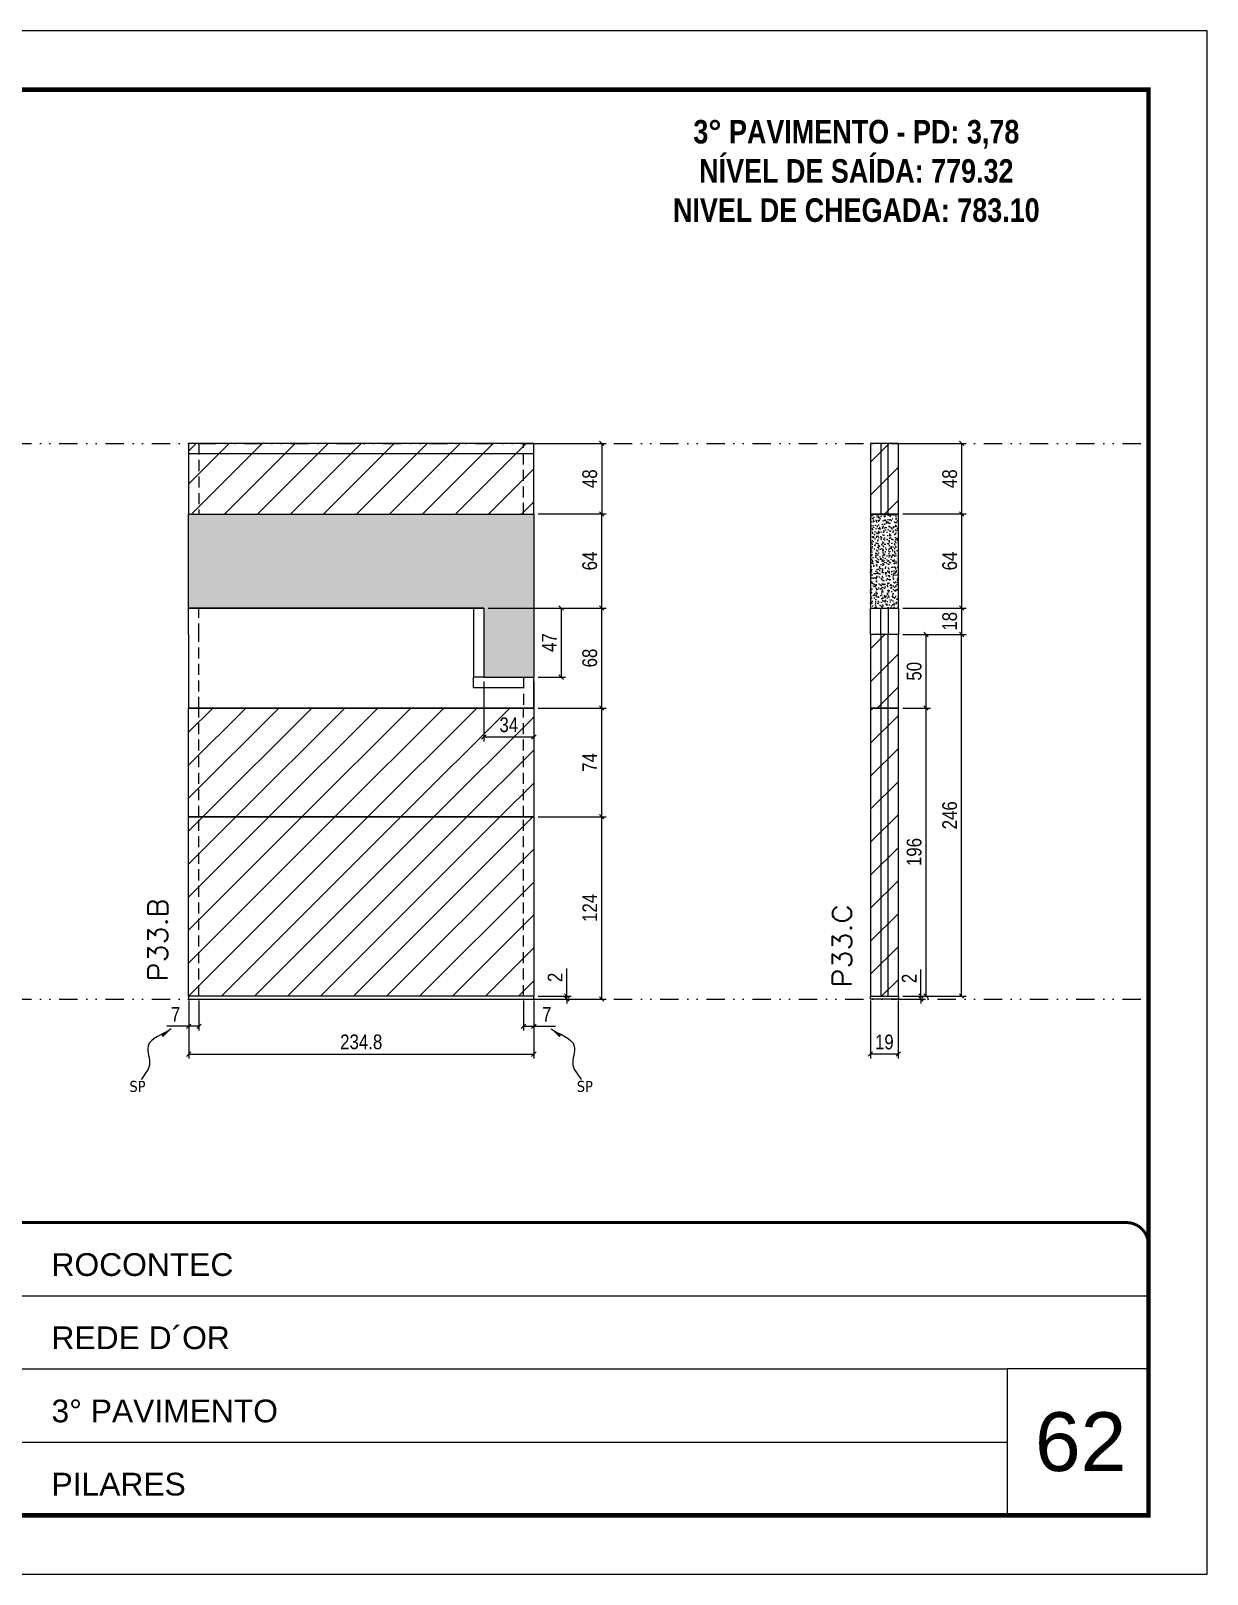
# Model space of a CAD drawing. Extents: x 2949 to 9203, y -16089 to 12527.
# Drawn here: x 5232 to 6033, y -5752 to -4702 of the extents above; entities that cross this region are included whole.
import ezdxf

# ---------------------------------------------------------------- set-up
doc = ezdxf.new("R2010")
doc.units = 0
for name, pattern in [('CONTINUO', [0]), ('DASHED', [0.75, 0.5, -0.25]), ('DIVIDE2', [0.625, 0.25, -0.125, 0, -0.125, 0, -0.125]), ('HIDDEN', [0.375, 0.25, -0.125])]:
    doc.linetypes.add(name, pattern=pattern)
for name, color, linetype, lineweight in [('CARIMBO', 255, 'Continuous', 9), ('Folhas', 255, 'Continuous', 9), ('Hachura', 251, 'Continuous', 9), ('SARRAFO DE PRESSAO', 251, 'DASHED', 9), ('Texto Seção', 7, 'Continuous', 15)]:
    doc.layers.add(name, color=color, linetype=linetype, lineweight=lineweight)
for name, color, linetype in [('COTA', 241, 'Continuous'), ('NOMENCLATURA', 7, 'Continuous'), ('Nível', 160, 'Continuous'), ('Painéis', 200, 'Continuous'), ('SARR_2.2x7', 40, 'Continuous'), ('Sarrafo de Pressão', 42, 'HIDDEN'), ('texto', 7, 'Continuous')]:
    doc.layers.add(name, color=color, linetype=linetype)
doc.styles.add('ARIAL', font='arial.ttf')
doc.styles.add('COTA TECNICA', font='techl___.ttf', dxfattribs={"height": 10})
doc.styles.add('COTA TECNICA-50', font='techl___.ttf', dxfattribs={"height": 10})
doc.styles.add('REGUA-120', font='ROMANS.shx', dxfattribs={"height": 15})
doc.styles.add('ROMANC', font='techb___.ttf', dxfattribs={"height": 2.5})
doc.styles.get("Standard").update_dxf_attribs({"font": 'arial.ttf'})
doc.dimstyles.new('COTA PAINEL-50', dxfattribs={"dimtxt": 10, "dimasz": 3, "dimexe": 3, "dimexo": 3, "dimgap": 3, "dimtad": 1, "dimdec": 1, "dimzin": 12, "dimdsep": 46, "dimtxsty": 'COTA TECNICA-50', "dimblk1": 'OBLIQUE', "dimblk2": 'OBLIQUE', "dimsah": 1, "dimcen": 0.9, "dimclrd": 4, "dimclre": 4, "dimclrt": 240, "dimadec": 1, "dimazin": 3, "dimtfac": 1, "dimtdec": 1, "dimtmove": 0, "dimatfit": 3, "dimfxl": 1, "dimtolj": 1, "dimtzin": 12, "dimarcsym": 0})
doc.dimstyles.new('PAINEL', dxfattribs={"dimtxt": 10, "dimasz": 3, "dimexe": 3, "dimexo": 3, "dimgap": 3, "dimtad": 1, "dimdec": 1, "dimzin": 12, "dimdsep": 46, "dimtxsty": 'COTA TECNICA', "dimblk1": 'OBLIQUE', "dimblk2": 'OBLIQUE', "dimsah": 1, "dimcen": 0.9, "dimclrd": 4, "dimclre": 4, "dimclrt": 240, "dimadec": 1, "dimazin": 3, "dimtfac": 1, "dimtdec": 1, "dimtmove": 0, "dimatfit": 3, "dimfxl": 1, "dimtolj": 1, "dimtzin": 12, "dimarcsym": 0})
doc.dimstyles.get("Standard").update_dxf_attribs({"dimtxt": 0.18, "dimasz": 0.18, "dimexe": 0.18, "dimexo": 0.0625, "dimgap": 0.09, "dimtad": 0, "dimtih": 1, "dimtoh": 1, "dimdec": 4, "dimzin": 0, "dimdsep": 46, "dimtxsty": 'Standard', "dimcen": 0.09, "dimadec": 0, "dimazin": 0, "dimtfac": 1, "dimtdec": 4, "dimtofl": 0, "dimtmove": 0, "dimatfit": 3, "dimfxl": 1, "dimtolj": 1, "dimtzin": 0, "dimarcsym": 0})
pattern_1 = [(45, (0, 3445.725), (-11.22532, 11.22532), [])]

# ---------------------------------------------------------------- blocks, each defined once
blk = doc.blocks.new('9999999999')
at = {"color": 30, "linetype": 'CONTINUO'}
for p, q in [((98564.6, 34379.6), (99584, 34379.6)), ((98564.6, 34329.8), (99488, 34329.8)), ((99584, 34329.8), (99488, 34329.8)), ((99488, 34329.8), (99488, 34230.2)), ((98564.6, 34280), (99488, 34280))]:
    blk.add_line(p, q, dxfattribs=at)
at = {"color": 30, "linetype": 'CONTINUO', "const_width": 2}
blk.add_lwpolyline([(99584, 34230.2), (99584, 34414.4, 0.414214), (99569, 34429.4), (98229, 34429.4, 0.414214), (98214, 34414.4), (98214, 34245.2, 0.414214), (98229, 34230.2), (99584, 34230.2)], format="xyb", dxfattribs=at)
at = {"layer": 'Folhas'}
blk.add_lwpolyline([(98139, 34190.2), (99624, 34190.2), (99624, 35240.2), (98139, 35240.2)], close=True, dxfattribs=at)
at = {"layer": 'Folhas', "color": 30, "const_width": 3}
blk.add_lwpolyline([(98214, 34230.2), (99584, 34230.2), (99584, 35200.2), (98214, 35200.2)], close=True, dxfattribs=at)
at = {"color": 7, "linetype": 'Continuous', "ltscale": 5, "style": 'ARIAL'}
for s, height, p in [('ROCONTEC', 15.48, (98837.7, 34393.1)), ('REDE D´OR', 15.48, (98837.7, 34343.3)), ('3° PAVIMENTO', 15.483, (98837.7, 34293.5)), ('PILARES', 15.48, (98837.7, 34243.7))]:
    blk.add_text(s, height=height, dxfattribs=at).set_placement(p)
blk = doc.blocks.new('_Oblique')
at = {"color": 0, "linetype": 'ByBlock', "lineweight": -2}
blk.add_line((-0.5, -0.5), (0.5, 0.5), dxfattribs=at)
blk = doc.blocks.new('*D1998')
at = {"layer": 'COTA', "color": 4, "lineweight": -2, "transparency": 16777216}
for p, q in [((5339.6, -5361.6), (5339.6, -5401.1)), ((5574.4, -5361.6), (5574.4, -5401.1)), ((5339.6, -5398.1), (5574.4, -5398.1))]:
    blk.add_line(p, q, dxfattribs=at)
at = {"layer": 'Defpoints', "color": 0, "transparency": 16777216}
for p in [(5339.6, -5358.6), (5574.4, -5358.6), (5574.4, -5398.1)]:
    blk.add_point(p, dxfattribs=at)
at = {"layer": 'COTA', "color": 4, "lineweight": -2, "transparency": 16777216, "xscale": 3, "yscale": 3, "zscale": 3, "rotation": 180}
blk.add_blockref('_Oblique', (5339.6, -5398.1), dxfattribs=at)
at = {"layer": 'COTA', "color": 4, "lineweight": -2, "transparency": 16777216, "xscale": 3, "yscale": 3, "zscale": 3}
blk.add_blockref('_Oblique', (5574.4, -5398.1), dxfattribs=at)
at = {"layer": 'COTA', "color": 240, "transparency": 16777216, "insert": (5457, -5389.8), "char_height": 10, "attachment_point": 5, "style": 'COTA TECNICA'}
blk.add_mtext('\\A1;234.8', dxfattribs=at)
blk = doc.blocks.new('*D1999')
at = {"layer": 'COTA', "color": 4, "lineweight": -2, "transparency": 16777216}
for p, q in [((5577.4, -5030.6), (5623.6, -5030.6)), ((5620.6, -5094.6), (5620.6, -5030.6)), ((5543.4, -5094.6), (5623.6, -5094.6))]:
    blk.add_line(p, q, dxfattribs=at)
at = {"layer": 'Defpoints', "color": 0, "transparency": 16777216}
for p in [(5574.4, -5030.6), (5620.6, -5030.6), (5540.4, -5094.6)]:
    blk.add_point(p, dxfattribs=at)
at = {"layer": 'COTA', "color": 4, "lineweight": -2, "transparency": 16777216, "xscale": 3, "yscale": 3, "zscale": 3}
for p, rotation in [((5620.6, -5030.6), 90), ((5620.6, -5094.6), 270)]:
    blk.add_blockref('_Oblique', p, dxfattribs=dict(at, rotation=rotation))
at = {"layer": 'COTA', "color": 240, "transparency": 16777216, "insert": (5612.5, -5062.6), "char_height": 10, "attachment_point": 5, "rotation": 90, "style": 'COTA TECNICA'}
blk.add_mtext('\\A1;64', dxfattribs=at)
blk = doc.blocks.new('*D2000')
at = {"layer": 'COTA', "color": 4, "lineweight": -2, "transparency": 16777216}
for p, q in [((5339.6, -5363.6), (5339.6, -5382.1)), ((5346.6, -5361.6), (5346.6, -5382.1)), ((5339.6, -5379.1), (5324.8, -5379.1)), ((5346.6, -5379.1), (5339.6, -5379.1))]:
    blk.add_line(p, q, dxfattribs=at)
at = {"layer": 'Defpoints', "color": 0, "transparency": 16777216}
for p in [(5339.6, -5360.6), (5346.6, -5358.6), (5339.6, -5379.1)]:
    blk.add_point(p, dxfattribs=at)
at = {"layer": 'COTA', "color": 4, "lineweight": -2, "transparency": 16777216, "xscale": 3, "yscale": 3, "zscale": 3, "rotation": 180}
blk.add_blockref('_Oblique', (5339.6, -5379.1), dxfattribs=at)
at = {"layer": 'COTA', "color": 4, "lineweight": -2, "transparency": 16777216, "xscale": 3, "yscale": 3, "zscale": 3}
blk.add_blockref('_Oblique', (5346.6, -5379.1), dxfattribs=at)
at = {"layer": 'COTA', "color": 240, "transparency": 16777216, "insert": (5330.7, -5371), "char_height": 10, "attachment_point": 5, "style": 'COTA TECNICA-50'}
blk.add_mtext('\\A1;7', dxfattribs=at)
blk = doc.blocks.new('*D2001')
at = {"layer": 'COTA', "color": 4, "lineweight": -2, "transparency": 16777216}
for p, q in [((5567.4, -5361.6), (5567.4, -5382.1)), ((5574.4, -5363.6), (5574.4, -5382.1)), ((5567.4, -5379.1), (5574.4, -5379.1)), ((5574.4, -5379.1), (5589.1, -5379.1))]:
    blk.add_line(p, q, dxfattribs=at)
at = {"layer": 'Defpoints', "color": 0, "transparency": 16777216}
for p in [(5567.4, -5358.6), (5574.4, -5360.6), (5574.4, -5379.1)]:
    blk.add_point(p, dxfattribs=at)
at = {"layer": 'COTA', "color": 4, "lineweight": -2, "transparency": 16777216, "xscale": 3, "yscale": 3, "zscale": 3, "rotation": 180}
blk.add_blockref('_Oblique', (5567.4, -5379.1), dxfattribs=at)
at = {"layer": 'COTA', "color": 4, "lineweight": -2, "transparency": 16777216, "xscale": 3, "yscale": 3, "zscale": 3}
blk.add_blockref('_Oblique', (5574.4, -5379.1), dxfattribs=at)
at = {"layer": 'COTA', "color": 240, "transparency": 16777216, "insert": (5583.2, -5371), "char_height": 10, "attachment_point": 5, "style": 'COTA TECNICA-50'}
blk.add_mtext('\\A1;7', dxfattribs=at)
blk = doc.blocks.new('*D2002')
at = {"layer": 'COTA', "color": 4, "lineweight": -2, "transparency": 16777216}
for p, q in [((5577.4, -5236.6), (5623.6, -5236.6)), ((5620.6, -5360.6), (5620.6, -5236.6)), ((5577.4, -5360.6), (5623.6, -5360.6))]:
    blk.add_line(p, q, dxfattribs=at)
at = {"layer": 'Defpoints', "color": 0, "transparency": 16777216}
for p in [(5574.4, -5236.6), (5620.6, -5236.6), (5574.4, -5360.6)]:
    blk.add_point(p, dxfattribs=at)
at = {"layer": 'COTA', "color": 4, "lineweight": -2, "transparency": 16777216, "xscale": 3, "yscale": 3, "zscale": 3}
for p, rotation in [((5620.6, -5236.6), 90), ((5620.6, -5360.6), 270)]:
    blk.add_blockref('_Oblique', p, dxfattribs=dict(at, rotation=rotation))
at = {"layer": 'COTA', "color": 240, "transparency": 16777216, "insert": (5612.5, -5298.6), "char_height": 10, "attachment_point": 5, "rotation": 90, "style": 'COTA TECNICA-50'}
blk.add_mtext('\\A1;124', dxfattribs=at)
blk = doc.blocks.new('*D2003')
at = {"layer": 'COTA', "color": 4, "lineweight": -2, "transparency": 16777216}
for p, q in [((5596.9, -5358.6), (5596.9, -5339.8)), ((5577.4, -5358.6), (5599.9, -5358.6)), ((5577.4, -5360.6), (5599.9, -5360.6)), ((5596.9, -5360.6), (5596.9, -5358.6)), ((5596.9, -5360.6), (5596.9, -5363.6))]:
    blk.add_line(p, q, dxfattribs=at)
at = {"layer": 'Defpoints', "color": 0, "transparency": 16777216}
for p in [(5574.4, -5358.6), (5574.4, -5360.6), (5596.9, -5360.6)]:
    blk.add_point(p, dxfattribs=at)
at = {"layer": 'COTA', "color": 4, "lineweight": -2, "transparency": 16777216, "xscale": 3, "yscale": 3, "zscale": 3}
for p, rotation in [((5596.9, -5358.6), 270), ((5596.9, -5360.6), 90)]:
    blk.add_blockref('_Oblique', p, dxfattribs=dict(at, rotation=rotation))
at = {"layer": 'COTA', "color": 240, "transparency": 16777216, "insert": (5588.9, -5345.9), "char_height": 10, "attachment_point": 5, "rotation": 90, "style": 'COTA TECNICA-50'}
blk.add_mtext('\\A1;2', dxfattribs=at)
blk = doc.blocks.new('*D2004')
at = {"layer": 'COTA', "color": 4, "linetype": 'ByBlock', "lineweight": -2, "transparency": 16777216}
for p, q in [((5577.4, -5162.6), (5623.6, -5162.6)), ((5620.6, -5236.6), (5620.6, -5162.6)), ((5577.4, -5236.6), (5623.6, -5236.6))]:
    blk.add_line(p, q, dxfattribs=at)
at = {"layer": 'Defpoints', "color": 0, "linetype": 'ByBlock', "transparency": 16777216}
for p in [(5574.4, -5162.6), (5620.6, -5162.6), (5574.4, -5236.6)]:
    blk.add_point(p, dxfattribs=at)
at = {"layer": 'COTA', "color": 4, "linetype": 'ByBlock', "lineweight": -2, "transparency": 16777216, "xscale": 3, "yscale": 3, "zscale": 3}
for p, rotation in [((5620.6, -5162.6), 90), ((5620.6, -5236.6), 270)]:
    blk.add_blockref('_Oblique', p, dxfattribs=dict(at, rotation=rotation))
at = {"layer": 'COTA', "color": 240, "linetype": 'ByBlock', "transparency": 16777216, "insert": (5612.5, -5199.6), "char_height": 10, "attachment_point": 5, "rotation": 90, "style": 'COTA TECNICA'}
blk.add_mtext('\\A1;74', dxfattribs=at)
blk = doc.blocks.new('*D1988')
at = {"layer": 'COTA', "color": 4, "linetype": 'ByBlock', "lineweight": -2, "transparency": 16777216}
for p, q in [((5543.4, -5094.6), (5623.6, -5094.6)), ((5620.6, -5162.6), (5620.6, -5094.6)), ((5577.4, -5162.6), (5623.6, -5162.6))]:
    blk.add_line(p, q, dxfattribs=at)
at = {"layer": 'Defpoints', "color": 0, "linetype": 'ByBlock', "transparency": 16777216}
for p in [(5540.4, -5094.6), (5620.6, -5094.6), (5574.4, -5162.6)]:
    blk.add_point(p, dxfattribs=at)
at = {"layer": 'COTA', "color": 4, "linetype": 'ByBlock', "lineweight": -2, "transparency": 16777216, "xscale": 3, "yscale": 3, "zscale": 3}
for p, rotation in [((5620.6, -5094.6), 90), ((5620.6, -5162.6), 270)]:
    blk.add_blockref('_Oblique', p, dxfattribs=dict(at, rotation=rotation))
at = {"layer": 'COTA', "color": 240, "linetype": 'ByBlock', "transparency": 16777216, "insert": (5612.5, -5128.6), "char_height": 10, "attachment_point": 5, "rotation": 90, "style": 'COTA TECNICA'}
blk.add_mtext('\\A1;68', dxfattribs=at)
blk = doc.blocks.new('*D2017')
at = {"layer": 'COTA', "color": 4, "lineweight": -2, "transparency": 16777216}
for p, q in [((5803.4, -5361.6), (5803.4, -5401)), ((5822.4, -5361.6), (5822.4, -5401)), ((5803.4, -5398), (5822.4, -5398))]:
    blk.add_line(p, q, dxfattribs=at)
at = {"layer": 'Defpoints', "color": 0, "transparency": 16777216}
for p in [(5803.4, -5358.6), (5822.4, -5358.6), (5822.4, -5398)]:
    blk.add_point(p, dxfattribs=at)
at = {"layer": 'COTA', "color": 4, "lineweight": -2, "transparency": 16777216, "xscale": 3, "yscale": 3, "zscale": 3, "rotation": 180}
blk.add_blockref('_Oblique', (5803.4, -5398), dxfattribs=at)
at = {"layer": 'COTA', "color": 4, "lineweight": -2, "transparency": 16777216, "xscale": 3, "yscale": 3, "zscale": 3}
blk.add_blockref('_Oblique', (5822.4, -5398), dxfattribs=at)
at = {"layer": 'COTA', "color": 240, "transparency": 16777216, "insert": (5812.9, -5389.9), "char_height": 10, "attachment_point": 5, "style": 'COTA TECNICA'}
blk.add_mtext('\\A1;19', dxfattribs=at)
blk = doc.blocks.new('*D2018')
at = {"layer": 'COTA', "color": 4, "lineweight": -2, "transparency": 16777216}
for p, q in [((5837.8, -5358.6), (5837.8, -5340.5)), ((5825.4, -5358.6), (5840.8, -5358.6)), ((5825.4, -5360.6), (5840.8, -5360.6)), ((5837.8, -5360.6), (5837.8, -5358.6)), ((5837.8, -5360.6), (5837.8, -5363.6))]:
    blk.add_line(p, q, dxfattribs=at)
at = {"layer": 'Defpoints', "color": 0, "transparency": 16777216}
for p in [(5822.4, -5358.6), (5822.4, -5360.6), (5837.8, -5358.6)]:
    blk.add_point(p, dxfattribs=at)
at = {"layer": 'COTA', "color": 4, "lineweight": -2, "transparency": 16777216, "xscale": 3, "yscale": 3, "zscale": 3}
for p, rotation in [((5837.8, -5358.6), 270), ((5837.8, -5360.6), 90)]:
    blk.add_blockref('_Oblique', p, dxfattribs=dict(at, rotation=rotation))
at = {"layer": 'COTA', "color": 240, "transparency": 16777216, "insert": (5829.8, -5346.6), "char_height": 10, "attachment_point": 5, "rotation": 90, "style": 'COTA TECNICA-50'}
blk.add_mtext('\\A1;2', dxfattribs=at)
blk = doc.blocks.new('*D2020')
at = {"layer": 'COTA', "color": 4, "linetype": 'ByBlock', "lineweight": -2, "transparency": 16777216}
for p, q in [((5825.4, -5030.6), (5868.5, -5030.6)), ((5865.5, -5030.6), (5865.5, -5094.6)), ((5825.4, -5094.6), (5868.5, -5094.6))]:
    blk.add_line(p, q, dxfattribs=at)
at = {"layer": 'Defpoints', "color": 0, "linetype": 'ByBlock', "transparency": 16777216}
for p in [(5822.4, -5030.6), (5822.4, -5094.6), (5865.5, -5094.6)]:
    blk.add_point(p, dxfattribs=at)
at = {"layer": 'COTA', "color": 4, "linetype": 'ByBlock', "lineweight": -2, "transparency": 16777216, "xscale": 3, "yscale": 3, "zscale": 3}
for p, rotation in [((5865.5, -5030.6), 90), ((5865.5, -5094.6), 270)]:
    blk.add_blockref('_Oblique', p, dxfattribs=dict(at, rotation=rotation))
at = {"layer": 'COTA', "color": 240, "linetype": 'ByBlock', "transparency": 16777216, "insert": (5857.4, -5062.6), "char_height": 10, "attachment_point": 5, "rotation": 90, "style": 'COTA TECNICA'}
blk.add_mtext('\\A1;64', dxfattribs=at)
blk = doc.blocks.new('*D2021')
at = {"layer": 'COTA', "color": 4, "linetype": 'ByBlock', "lineweight": -2, "transparency": 16777216}
for p, q in [((5825.4, -5112.6), (5868.5, -5112.6)), ((5865.5, -5358.6), (5865.5, -5112.6)), ((5825.4, -5358.6), (5868.5, -5358.6))]:
    blk.add_line(p, q, dxfattribs=at)
at = {"layer": 'Defpoints', "color": 0, "linetype": 'ByBlock', "transparency": 16777216}
for p in [(5822.4, -5112.6), (5865.5, -5112.6), (5822.4, -5358.6)]:
    blk.add_point(p, dxfattribs=at)
at = {"layer": 'COTA', "color": 4, "linetype": 'ByBlock', "lineweight": -2, "transparency": 16777216, "xscale": 3, "yscale": 3, "zscale": 3}
for p, rotation in [((5865.5, -5112.6), 90), ((5865.5, -5358.6), 270)]:
    blk.add_blockref('_Oblique', p, dxfattribs=dict(at, rotation=rotation))
at = {"layer": 'COTA', "color": 240, "linetype": 'ByBlock', "transparency": 16777216, "insert": (5857.4, -5235.6), "char_height": 10, "attachment_point": 5, "rotation": 90, "style": 'COTA TECNICA'}
blk.add_mtext('\\A1;246', dxfattribs=at)
blk = doc.blocks.new('*D2022')
at = {"layer": 'COTA', "color": 4, "linetype": 'ByBlock', "lineweight": -2, "transparency": 16777216}
for p, q in [((5825.4, -5162.6), (5844.3, -5162.6)), ((5841.3, -5358.6), (5841.3, -5162.6)), ((5825.4, -5358.6), (5844.3, -5358.6))]:
    blk.add_line(p, q, dxfattribs=at)
at = {"layer": 'Defpoints', "color": 0, "linetype": 'ByBlock', "transparency": 16777216}
for p in [(5822.4, -5162.6), (5841.3, -5162.6), (5822.4, -5358.6)]:
    blk.add_point(p, dxfattribs=at)
at = {"layer": 'COTA', "color": 4, "linetype": 'ByBlock', "lineweight": -2, "transparency": 16777216, "xscale": 3, "yscale": 3, "zscale": 3}
for p, rotation in [((5841.3, -5162.6), 90), ((5841.3, -5358.6), 270)]:
    blk.add_blockref('_Oblique', p, dxfattribs=dict(at, rotation=rotation))
at = {"layer": 'COTA', "color": 240, "linetype": 'ByBlock', "transparency": 16777216, "insert": (5833.2, -5260.6), "char_height": 10, "attachment_point": 5, "rotation": 90, "style": 'COTA TECNICA'}
blk.add_mtext('\\A1;196', dxfattribs=at)
blk = doc.blocks.new('*D2019')
at = {"layer": 'COTA', "color": 4, "linetype": 'ByBlock', "lineweight": -2, "transparency": 16777216}
for p, q in [((5825.4, -5112.6), (5844.3, -5112.6)), ((5841.3, -5162.6), (5841.3, -5112.6)), ((5825.4, -5162.6), (5844.3, -5162.6))]:
    blk.add_line(p, q, dxfattribs=at)
at = {"layer": 'Defpoints', "color": 0, "linetype": 'ByBlock', "transparency": 16777216}
for p in [(5822.4, -5112.6), (5841.3, -5112.6), (5822.4, -5162.6)]:
    blk.add_point(p, dxfattribs=at)
at = {"layer": 'COTA', "color": 4, "linetype": 'ByBlock', "lineweight": -2, "transparency": 16777216, "xscale": 3, "yscale": 3, "zscale": 3}
for p, rotation in [((5841.3, -5112.6), 90), ((5841.3, -5162.6), 270)]:
    blk.add_blockref('_Oblique', p, dxfattribs=dict(at, rotation=rotation))
at = {"layer": 'COTA', "color": 240, "linetype": 'ByBlock', "transparency": 16777216, "insert": (5833.2, -5137.6), "char_height": 10, "attachment_point": 5, "rotation": 90, "style": 'COTA TECNICA'}
blk.add_mtext('\\A1;50', dxfattribs=at)
blk = doc.blocks.new('*D2524')
at = {"layer": 'COTA', "color": 4, "lineweight": -2, "transparency": 16777216}
for p, q in [((5577.4, -4982.6), (5623.6, -4982.6)), ((5620.6, -4982.6), (5620.6, -5030.6)), ((5577.4, -5030.6), (5623.6, -5030.6))]:
    blk.add_line(p, q, dxfattribs=at)
at = {"layer": 'Defpoints', "color": 0, "transparency": 16777216}
for p in [(5574.4, -4982.6), (5574.4, -5030.6), (5620.6, -5030.6)]:
    blk.add_point(p, dxfattribs=at)
at = {"layer": 'COTA', "color": 4, "lineweight": -2, "transparency": 16777216, "xscale": 3, "yscale": 3, "zscale": 3}
for p, rotation in [((5620.6, -4982.6), 90), ((5620.6, -5030.6), 270)]:
    blk.add_blockref('_Oblique', p, dxfattribs=dict(at, rotation=rotation))
at = {"layer": 'COTA', "color": 240, "transparency": 16777216, "insert": (5612.5, -5006.6), "char_height": 10, "attachment_point": 5, "rotation": 90, "style": 'COTA TECNICA-50'}
blk.add_mtext('\\A1;48', dxfattribs=at)
blk = doc.blocks.new('*D2525')
at = {"layer": 'COTA', "color": 4, "lineweight": -2, "transparency": 16777216}
for p, q in [((5825.4, -4982.6), (5868.5, -4982.6)), ((5865.5, -4982.6), (5865.5, -5030.6)), ((5825.4, -5030.6), (5868.5, -5030.6))]:
    blk.add_line(p, q, dxfattribs=at)
at = {"layer": 'Defpoints', "color": 0, "transparency": 16777216}
for p in [(5822.4, -4982.6), (5822.4, -5030.6), (5865.5, -5030.6)]:
    blk.add_point(p, dxfattribs=at)
at = {"layer": 'COTA', "color": 4, "lineweight": -2, "transparency": 16777216, "xscale": 3, "yscale": 3, "zscale": 3}
for p, rotation in [((5865.5, -4982.6), 90), ((5865.5, -5030.6), 270)]:
    blk.add_blockref('_Oblique', p, dxfattribs=dict(at, rotation=rotation))
at = {"layer": 'COTA', "color": 240, "transparency": 16777216, "insert": (5857.4, -5006.6), "char_height": 10, "attachment_point": 5, "rotation": 90, "style": 'COTA TECNICA-50'}
blk.add_mtext('\\A1;48', dxfattribs=at)
blk = doc.blocks.new('*D2859')
at = {"layer": 'COTA', "color": 4, "lineweight": -2, "transparency": 16777216}
for p, q in [((5825.4, -5094.6), (5868.5, -5094.6)), ((5865.5, -5094.6), (5865.5, -5112.6)), ((5825.4, -5112.6), (5868.5, -5112.6))]:
    blk.add_line(p, q, dxfattribs=at)
at = {"layer": 'Defpoints', "color": 0, "transparency": 16777216}
for p in [(5822.4, -5094.6), (5822.4, -5112.6), (5865.5, -5112.6)]:
    blk.add_point(p, dxfattribs=at)
at = {"layer": 'COTA', "color": 4, "lineweight": -2, "transparency": 16777216, "xscale": 3, "yscale": 3, "zscale": 3}
for p, rotation in [((5865.5, -5094.6), 90), ((5865.5, -5112.6), 270)]:
    blk.add_blockref('_Oblique', p, dxfattribs=dict(at, rotation=rotation))
at = {"layer": 'COTA', "color": 240, "transparency": 16777216, "insert": (5857.4, -5103.6), "char_height": 10, "attachment_point": 5, "rotation": 90, "style": 'COTA TECNICA-50'}
blk.add_mtext('\\A1;18', dxfattribs=at)
blk = doc.blocks.new('*D2861')
at = {"layer": 'COTA', "color": 4, "lineweight": -2, "transparency": 16777216}
for p, q in [((5543.4, -5094.6), (5596, -5094.6)), ((5593, -5094.6), (5593, -5141.6)), ((5577.4, -5141.6), (5596, -5141.6))]:
    blk.add_line(p, q, dxfattribs=at)
at = {"layer": 'Defpoints', "color": 0, "transparency": 16777216}
for p in [(5540.4, -5094.6), (5574.4, -5141.6), (5593, -5141.6)]:
    blk.add_point(p, dxfattribs=at)
at = {"layer": 'COTA', "color": 4, "lineweight": -2, "transparency": 16777216, "xscale": 3, "yscale": 3, "zscale": 3}
for p, rotation in [((5593, -5094.6), 90), ((5593, -5141.6), 270)]:
    blk.add_blockref('_Oblique', p, dxfattribs=dict(at, rotation=rotation))
at = {"layer": 'COTA', "color": 240, "transparency": 16777216, "insert": (5584.9, -5118.1), "char_height": 10, "attachment_point": 5, "rotation": 90, "style": 'COTA TECNICA-50'}
blk.add_mtext('\\A1;47', dxfattribs=at)
blk = doc.blocks.new('*D2862')
at = {"layer": 'COTA', "color": 4, "lineweight": -2, "transparency": 16777216}
for p, q in [((5540.4, -5144.6), (5540.4, -5185.3)), ((5574.4, -5144.6), (5574.4, -5185.3)), ((5540.4, -5182.3), (5574.4, -5182.3))]:
    blk.add_line(p, q, dxfattribs=at)
at = {"layer": 'Defpoints', "color": 0, "transparency": 16777216}
for p in [(5540.4, -5141.6), (5574.4, -5141.6), (5574.4, -5182.3)]:
    blk.add_point(p, dxfattribs=at)
at = {"layer": 'COTA', "color": 4, "lineweight": -2, "transparency": 16777216, "xscale": 3, "yscale": 3, "zscale": 3, "rotation": 180}
blk.add_blockref('_Oblique', (5540.4, -5182.3), dxfattribs=at)
at = {"layer": 'COTA', "color": 4, "lineweight": -2, "transparency": 16777216, "xscale": 3, "yscale": 3, "zscale": 3}
blk.add_blockref('_Oblique', (5574.4, -5182.3), dxfattribs=at)
at = {"layer": 'COTA', "color": 240, "transparency": 16777216, "insert": (5557.4, -5174.1), "char_height": 10, "attachment_point": 5, "style": 'COTA TECNICA-50'}
blk.add_mtext('\\A1;34', dxfattribs=at)

msp = doc.modelspace()

# ---------------------------------------------------------------- hatches: boundary and pattern name
at = {"layer": 'COTA', "linetype": 'ByBlock'}
h = msp.add_hatch(dxfattribs=at)
h.set_pattern_fill('AR-CONC', color=256, scale=0.03)
h.paths.add_polyline_path([(5574.35, -5030.61), (5339.55, -5030.61), (5339.55, -5094.61), (5540.35, -5094.61), (5540.35, -5141.61), (5574.35, -5141.61)])
h = msp.add_hatch(dxfattribs=at)
h.set_pattern_fill('AR-CONC', color=256, scale=0.03)
h.set_pattern_definition([(50, (-126088.22, -38840.522), (5.46554007, -0.47817257), [0.5715, -6.2865]), (355, (-126088.22, -38840.522), (-1.05730264, 5.73170536), [0.4572, -5.02921753]), (100.4514447, (-126087.7647, -38840.562), (4.40823741, 5.25353256), [0.48570026, -5.34270734]), (46.1842, (-126088.22, -38838.998), (8.13237123, -1.26126984), [0.85725, -9.42975]), (96.6355576, (-126087.5425, -38839.103), (7.122124, 7.42278374), [0.7285507, -8.01406824]), (351.184151, (-126088.22, -38838.998), (7.122124, 7.42278374), [0.685799, -7.54379196]), (21, (-126087.458, -38839.379), (4.54843174, -3.06795595), [0.5715, -6.2865]), (326, (-126087.458, -38839.379), (1.85406085, 5.52563898), [0.4572, -5.0292]), (71.451445, (-126087.079, -38839.6347), (6.40249258, 2.45768307), [0.48570026, -5.34269813]), (37.5, (-126088.2202, -38840.522), (0.092658098, 2.536651166), [0, -4.96824, 0, -5.1054, 0, -5.04825]), (7.5, (-126088.2202, -38840.522), (2.004589875, 3.005417245), [0, -2.91084, 0, -4.85394, 0, -1.92405]), (327.5, (-126089.9194, -38840.522), (4.067717855, -0.17186232), [0, -1.905, 0, -5.9436, 0, -7.8867]), (317.5, (-126090.6814, -38840.522), (4.44387544, 0.76279473), [0, -2.4765, 0, -3.94716, 0, -5.6007])])
h.paths.add_polyline_path([(5822.43, -5030.61), (5803.43, -5030.61), (5803.43, -5094.61), (5822.43, -5094.61)])
at = {"layer": 'Hachura', "linetype": 'ByBlock'}
h = msp.add_hatch(dxfattribs=at)
h.set_pattern_fill('ANSI31', color=256, scale=5)
h.paths.add_polyline_path([(5574.35, -5030.61), (5574.35, -4982.61), (5339.55, -4982.61), (5339.55, -5030.61)])
h = msp.add_hatch(dxfattribs=at)
h.set_pattern_fill('ANSI31', color=256, scale=5)
h.paths.add_polyline_path([(5822.43, -4982.61), (5803.43, -4982.61), (5803.43, -5030.61), (5822.43, -5030.61)])
h = msp.add_hatch(dxfattribs=at)
h.set_pattern_fill('ANSI31', color=256, scale=5)
h.set_pattern_definition([(45, (0, 3397.725), (-11.22532, 11.22532), [])])
h.paths.add_polyline_path([(5803.43, -5162.61), (5822.43, -5162.61), (5822.43, -5112.61), (5803.43, -5112.61)])
h = msp.add_hatch(dxfattribs=at)
h.set_pattern_fill('ANSI31', color=256, scale=5)
h.set_pattern_definition(pattern_1)
h.paths.add_polyline_path([(5339.55, -5162.61), (5339.55, -5236.61), (5574.35, -5236.61), (5574.35, -5162.61)])
h = msp.add_hatch(dxfattribs=at)
h.set_pattern_fill('ANSI31', color=256, scale=5)
h.set_pattern_definition(pattern_1)
h.paths.add_polyline_path([(5822.43, -5162.61), (5803.43, -5162.61), (5803.43, -5358.61), (5822.43, -5358.61)])
h = msp.add_hatch(dxfattribs=at)
h.set_pattern_fill('ANSI31', color=256, scale=5)
h.set_pattern_definition(pattern_1)
h.paths.add_polyline_path([(5574.35, -5236.61), (5339.55, -5236.61), (5339.55, -5358.61), (5574.35, -5358.61)])

# ---------------------------------------------------------------- linework, layer by layer
at = {"layer": 'COTA', "linetype": 'ByBlock'}
msp.add_lwpolyline([(5540.35, -5094.61), (5339.55, -5094.61), (5339.55, -5030.61), (5574.35, -5030.61), (5574.35, -5141.61)], dxfattribs=at)
msp.add_lwpolyline([(5803.43, -5094.61), (5822.43, -5094.61), (5822.43, -5030.61), (5803.43, -5030.61)], close=True, dxfattribs=at)
at = {"layer": 'Nível', "color": 4, "linetype": 'DIVIDE2', "ltscale": 50}
for p, q in [((4622.53, -4982.61), (5992.53, -4982.61)), ((4622.53, -5360.61), (5992.53, -5360.61))]:
    msp.add_line(p, q, dxfattribs=at)
at = {"layer": 'Painéis'}
for p, q in [((5574.35, -4982.61), (5339.55, -4982.61)), ((5339.55, -4982.61), (5339.55, -5030.61)), ((5574.35, -5030.61), (5574.35, -4982.61)), ((5822.43, -4982.61), (5803.43, -4982.61)), ((5803.43, -4982.61), (5803.43, -5030.61)), ((5822.43, -5030.61), (5822.43, -4982.61)), ((5339.55, -5030.61), (5574.35, -5030.61)), ((5803.43, -5030.61), (5822.43, -5030.61)), ((5339.55, -5112.61), (5339.55, -5094.61)), ((5339.55, -5094.61), (5540.35, -5094.61)), ((5540.35, -5094.61), (5540.35, -5141.61)), ((5803.43, -5094.61), (5822.43, -5094.61)), ((5803.43, -5112.61), (5803.43, -5094.61)), ((5822.43, -5094.61), (5822.43, -5112.61)), ((5822.43, -5112.61), (5803.43, -5112.61)), ((5540.35, -5141.61), (5574.35, -5141.61)), ((5574.35, -5162.61), (5339.55, -5162.61)), ((5339.55, -5236.61), (5339.55, -5162.61)), ((5339.55, -5162.61), (5574.35, -5162.61)), ((5574.35, -5162.61), (5574.35, -5236.61)), ((5822.43, -5162.61), (5803.43, -5162.61)), ((5803.43, -5162.61), (5803.43, -5358.61)), ((5803.43, -5162.61), (5822.43, -5162.61)), ((5822.43, -5358.61), (5822.43, -5162.61)), ((5574.35, -5236.61), (5339.55, -5236.61)), ((5803.43, -5358.61), (5822.43, -5358.61))]:
    msp.add_line(p, q, dxfattribs=at)
at = {"layer": 'Painéis', "linetype": 'ByBlock'}
for p, q in [((5339.55, -5112.61), (5339.55, -5162.61)), ((5540.35, -5112.61), (5540.35, -5112.61)), ((5822.43, -5112.61), (5803.43, -5112.61)), ((5803.43, -5112.61), (5803.43, -5162.61)), ((5822.43, -5162.61), (5822.43, -5112.61)), ((5574.35, -5162.61), (5574.35, -5141.61)), ((5339.55, -5162.61), (5574.35, -5162.61)), ((5803.43, -5162.61), (5822.43, -5162.61))]:
    msp.add_line(p, q, dxfattribs=at)
at = {"layer": 'Painéis'}
for points in [[(5574.35, -5358.61), (5339.55, -5358.61), (5339.55, -5236.61), (5574.35, -5236.61)], [(5574.35, -5358.61), (5339.55, -5358.61), (5339.55, -5360.61), (5574.35, -5360.61)], [(5803.43, -5358.61), (5822.43, -5358.61), (5822.43, -5360.61), (5803.43, -5360.61)]]:
    msp.add_lwpolyline(points, close=True, dxfattribs=at)
at = {"layer": 'SARR_2.2x7'}
for p, q in [((5810.43, -4982.61), (5810.43, -5030.61)), ((5815.43, -5030.61), (5815.43, -4982.61)), ((5574.35, -4989.61), (5339.55, -4989.61)), ((5533.35, -5094.61), (5533.35, -5141.61)), ((5810.43, -5112.61), (5810.43, -5094.61)), ((5815.43, -5094.61), (5815.43, -5112.61)), ((5810.43, -5112.61), (5810.43, -5358.61)), ((5815.43, -5358.61), (5815.43, -5112.61)), ((5540.35, -5141.61), (5533.35, -5141.61)), ((5533.35, -5148.61), (5533.35, -5141.61)), ((5533.35, -5148.61), (5567.35, -5148.61))]:
    msp.add_line(p, q, dxfattribs=at)
at = {"layer": 'Sarrafo de Pressão', "ltscale": 30}
for p, q in [((5346.55, -4982.61), (5346.55, -5030.61)), ((5567.35, -5030.61), (5567.35, -4982.61)), ((5346.55, -5112.61), (5346.55, -5094.61)), ((5346.55, -5162.61), (5346.55, -5112.61)), ((5567.35, -5141.61), (5567.35, -5162.61)), ((5346.55, -5236.61), (5346.55, -5162.61)), ((5346.55, -5162.61), (5346.55, -5162.61)), ((5567.35, -5236.61), (5567.35, -5162.61)), ((5567.35, -5162.61), (5567.35, -5162.61)), ((5346.55, -5358.61), (5346.55, -5236.61)), ((5567.35, -5358.61), (5567.35, -5236.61))]:
    msp.add_line(p, q, dxfattribs=at)

# ---------------------------------------------------------------- block references
at = {"layer": 'SARRAFO DE PRESSAO', "color": 6, "linetype": 'ByBlock'}
msp.add_blockref('9999999999', (-93591.44, -39942.1), dxfattribs=at)

# ---------------------------------------------------------------- texts
at = {"layer": 'CARIMBO', "style": 'ARIAL'}
msp.add_text('62', height=40, dxfattribs=at).set_placement((5915.39, -5681.75))
at = {"layer": 'NOMENCLATURA', "color": 2, "insert": (5793.86, -4735.83), "char_height": 16, "attachment_point": 2, "style": 'ROMANC'}
msp.add_mtext_dynamic_manual_height_columns('\\P3° PAVIMENTO - PD: 3,78\\PNÍVEL DE SAÍDA: 779.32\\PNIVEL DE CHEGADA: 783.10', width=300.2766, gutter_width=1, heights=[0], dxfattribs=at)
at = {"layer": 'texto', "color": 0, "char_height": 7.5, "attachment_point": 5}
for insert in [(5304.77, -5420.1), (5609.13, -5420.1)]:
    msp.add_mtext('{\\fTahoma|b0|i0|c0|p34;\\C4;SP}', dxfattribs=dict(at, insert=insert))
at = {"layer": 'Texto Seção', "style": 'REGUA-120', "width": 1.1}
for s, p in [('P33.B', (5325.09, -5348.55)), ('P33.C', (5790.66, -5352.71))]:
    msp.add_text(s, height=13, rotation=90, dxfattribs=at).set_placement(p)

# ---------------------------------------------------------------- dimensions: what is measured, and where the dimension line sits
at = {"layer": 'COTA'}
for base, p1, p2, angle, picture, middle in [((5620.59, -5030.61), (5574.35, -4982.61), (5574.35, -5030.61), 90, '*D2524', (5612.49, -5006.61)), ((5865.52, -5030.61), (5822.43, -4982.61), (5822.43, -5030.61), 90, '*D2525', (5857.42, -5006.61)), ((5593, -5141.61), (5540.35, -5094.61), (5574.35, -5141.61), 90, '*D2861', (5584.93, -5118.11)), ((5865.52, -5112.61), (5822.43, -5094.61), (5822.43, -5112.61), 90, '*D2859', (5857.42, -5103.61)), ((5620.59, -5236.61), (5574.35, -5360.61), (5574.35, -5236.61), 90, '*D2002', (5612.52, -5298.61)), ((5339.55, -5379.12), (5346.55, -5358.61), (5339.55, -5360.61), 180, '*D2000', (5330.69, -5371.05))]:
    dim = msp.add_linear_dim(base=base, p1=p1, p2=p2, angle=angle, dimstyle='COTA PAINEL-50', dxfattribs=at)
    dim.commit()
    dim.dimension.update_dxf_attribs({"geometry": picture, "text_midpoint": middle})
dim = msp.add_linear_dim(base=(5620.59, -5030.61), p1=(5540.35, -5094.61), p2=(5574.35, -5030.61), angle=90, dimstyle='PAINEL', override={"dimarcsym": 2}, dxfattribs=at)
dim.commit()
dim.dimension.update_dxf_attribs({"geometry": '*D1999', "text_midpoint": (5620.59, -5062.61), "dimtype": 160})
at = {"layer": 'COTA', "linetype": 'ByBlock'}
for base, p1, p2, picture, middle in [((5865.52, -5094.61), (5822.43, -5030.61), (5822.43, -5094.61), '*D2020', (5857.41, -5062.61)), ((5620.59, -5094.61), (5574.35, -5162.61), (5540.35, -5094.61), '*D1988', (5612.47, -5128.61)), ((5865.52, -5112.61), (5822.43, -5358.61), (5822.43, -5112.61), '*D2021', (5857.41, -5235.61)), ((5841.34, -5112.61), (5822.43, -5162.61), (5822.43, -5112.61), '*D2019', (5833.23, -5137.61)), ((5620.59, -5162.61), (5574.35, -5236.61), (5574.35, -5162.61), '*D2004', (5612.52, -5199.61)), ((5841.34, -5162.61), (5822.43, -5358.61), (5822.43, -5162.61), '*D2022', (5833.21, -5260.61))]:
    dim = msp.add_linear_dim(base=base, p1=p1, p2=p2, angle=90, dimstyle='PAINEL', dxfattribs=at)
    dim.commit()
    dim.dimension.update_dxf_attribs({"geometry": picture, "text_midpoint": middle})
at = {"layer": 'COTA'}
for base, p1, p2, picture, middle in [((5574.35, -5182.32), (5540.35, -5141.61), (5574.35, -5141.61), '*D2862', (5557.35, -5174.1)), ((5574.35, -5379.12), (5567.35, -5358.61), (5574.35, -5360.61), '*D2001', (5583.22, -5371.05))]:
    dim = msp.add_linear_dim(base=base, p1=p1, p2=p2, dimstyle='COTA PAINEL-50', dxfattribs=at)
    dim.commit()
    dim.dimension.update_dxf_attribs({"geometry": picture, "text_midpoint": middle})
for base, p1, p2, picture, middle in [((5596.88, -5360.61), (5574.35, -5358.61), (5574.35, -5360.61), '*D2003', (5596.88, -5345.86)), ((5837.8, -5358.61), (5822.43, -5360.61), (5822.43, -5358.61), '*D2018', (5837.8, -5346.55))]:
    dim = msp.add_linear_dim(base=base, p1=p1, p2=p2, angle=90, dimstyle='COTA PAINEL-50', dxfattribs=at)
    dim.commit()
    dim.dimension.update_dxf_attribs({"geometry": picture, "text_midpoint": middle, "dimtype": 160})
for base, p1, p2, picture, middle in [((5574.35, -5398.06), (5339.55, -5358.61), (5574.35, -5358.61), '*D1998', (5456.95, -5389.82)), ((5822.43, -5397.95), (5803.43, -5358.61), (5822.43, -5358.61), '*D2017', (5812.93, -5389.87))]:
    dim = msp.add_linear_dim(base=base, p1=p1, p2=p2, dimstyle='PAINEL', override={"dimarcsym": 2}, dxfattribs=at)
    dim.commit()
    dim.dimension.update_dxf_attribs({"geometry": picture, "text_midpoint": middle})

# ---------------------------------------------------------------- leaders
at = {"layer": 'COTA', "path_type": 1}
for points in [[(5327.72, -5380.79), (5311.94, -5392.62), (5312.86, -5405.63), (5307.31, -5415.41)], [(5586.18, -5380.79), (5601.97, -5392.62), (5601.04, -5405.63), (5606.59, -5415.41)]]:
    msp.add_leader(points, dimstyle='Standard', override={"dimasz": 8}, dxfattribs=at)

doc.saveas('drawing.dxf')
